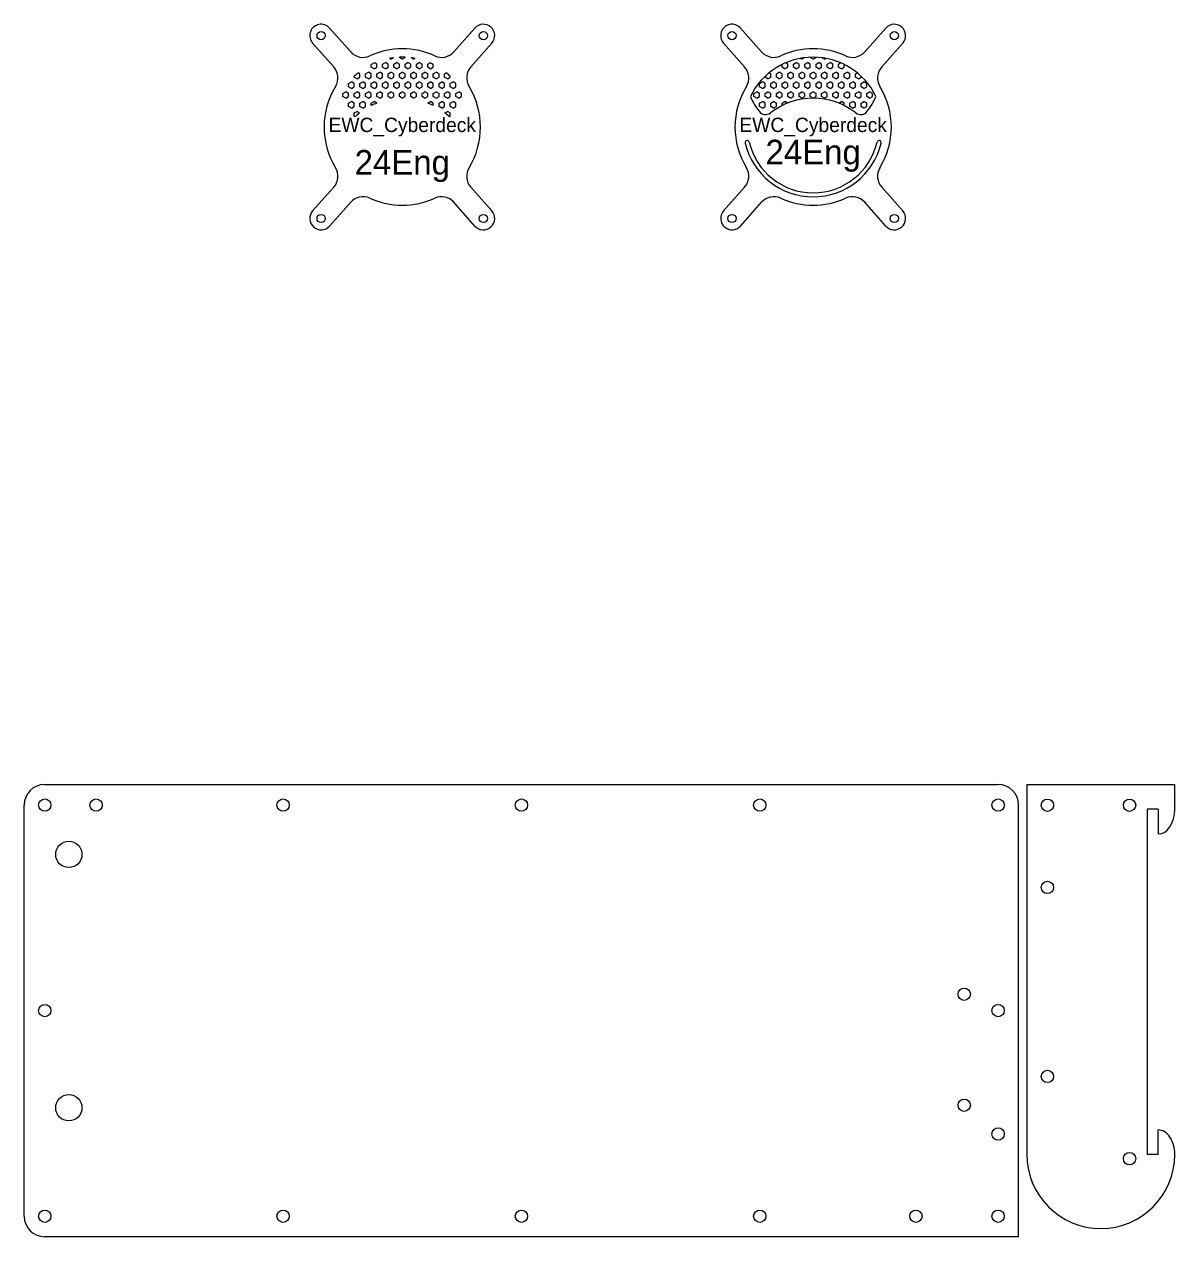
# Model space of a CAD drawing. Header units: millimetres. Extents: x -592 to 700, y -305 to 295.
# Drawn here: x -592 to -312, y 0 to 295 of the extents above; entities that cross this region are included whole.
import ezdxf

# ---------------------------------------------------------------- set-up
doc = ezdxf.new("R2010")
doc.units = ezdxf.units.MM
for name, color, linetype, lineweight, true_color in [('cut', 18, 'Continuous', 0, 0x000000), ('engrave', 3, 'Continuous', 0, 0x00ff00), ('outline', 6, 'Continuous', 0, 0xff00ff), ('text', 4, 'Continuous', 0, 0x00ffff)]:
    doc.layers.add(name, color=color, linetype=linetype, lineweight=lineweight, true_color=true_color)
doc.styles.add('textstyle259', font='SansND')
doc.styles.add('textstyle260', font='SansND')
doc.styles.add('textstyle261', font='SansND')
doc.styles.add('textstyle262', font='SansND')

# ---------------------------------------------------------------- blocks, each defined once
blk = doc.blocks.new('LHHandleBottom')
at = {"layer": 'cut'}
for centre in [(5, -5), (25, -5), (5, -25), (5, -71), (25, -91)]:
    blk.add_circle(centre, 1.5, dxfattribs=at)
at = {"layer": 'outline'}
for p, q in [((0, 0), (0, -90)), ((0, 0), (36, 0)), ((36, -6), (36, 0)), ((29.28, -6), (29.28, -90)), ((32, -6), (29.28, -6)), ((32, -6), (32, -12)), ((32, -90), (32, -84)), ((32, -90), (29.28, -90))]:
    blk.add_line(p, q, dxfattribs=at)
blk.add_arc((18, -90), 18, 180, 0, dxfattribs=at)
for centre, major_axis, start_param, end_param in [((32, -6), (0, 6), 3.141593, 4.712389), ((32, -90), (0, -6), 1.570796, 3.141593)]:
    blk.add_ellipse(centre, major_axis=major_axis, ratio=0.666667, start_param=start_param, end_param=end_param, dxfattribs=at)

msp = doc.modelspace()

# ---------------------------------------------------------------- linework, layer by layer
at = {"layer": 'cut'}
for centre, radius in [((-519.75, 292.25), 1), ((-480.25, 292.25), 1), ((-419.75, 292.25), 1), ((-380.25, 292.25), 1), ((-519.75, 247.75), 1), ((-480.25, 247.75), 1), ((-419.75, 247.75), 1), ((-380.25, 247.75), 1), ((-587, 105.04), 1.5), ((-574.5, 105.04), 1.5), ((-529, 105.04), 1.5), ((-471, 105.04), 1.5), ((-413, 105.04), 1.5), ((-355, 105.04), 1.5), ((-581.15, 93.02), 3.2), ((-363.25, 59), 1.5), ((-587, 55.02), 1.5), ((-355, 55.02), 1.5), ((-581.15, 31.38), 3.2), ((-363.25, 32), 1.5), ((-355, 25), 1.5), ((-587, 5), 1.5), ((-529, 5), 1.5), ((-471, 5), 1.5), ((-413, 5), 1.5), ((-375, 5), 1.5), ((-355, 5), 1.5)]:
    msp.add_circle(centre, radius, dxfattribs=at)
at = {"layer": 'engrave'}
for p, q in [((-502.75, 286.52), (-503.08, 286.72)), ((-502.75, 286.52), (-502.17, 286.86)), ((-500.69, 286.92), (-500.69, 286.99)), ((-500, 286.52), (-500.69, 286.92)), ((-500, 286.52), (-499.31, 286.92)), ((-499.31, 286.92), (-499.31, 286.99)), ((-497.25, 286.52), (-497.83, 286.86)), ((-497.25, 286.52), (-496.92, 286.72)), ((-402.75, 286.52), (-403.08, 286.72)), ((-402.75, 286.52), (-402.17, 286.86)), ((-400.69, 286.92), (-400.69, 286.99)), ((-400, 286.52), (-400.69, 286.92)), ((-400, 286.52), (-399.31, 286.92)), ((-399.31, 286.92), (-399.31, 286.99)), ((-397.25, 286.52), (-397.83, 286.86)), ((-397.25, 286.52), (-396.92, 286.72)), ((-508.94, 282.95), (-508.25, 283.35)), ((-507.56, 282.95), (-508.25, 283.35)), ((-507.56, 284.54), (-507.56, 285.23)), ((-506.87, 284.14), (-507.56, 284.54)), ((-506.87, 285.73), (-506.87, 285.73)), ((-506.87, 284.14), (-506.19, 284.54)), ((-506.19, 285.33), (-506.69, 285.63)), ((-506.19, 284.54), (-506.19, 285.33)), ((-506.19, 282.95), (-505.5, 283.35)), ((-504.81, 282.95), (-505.5, 283.35)), ((-504.81, 285.33), (-504.12, 285.73)), ((-504.81, 284.54), (-504.81, 285.33)), ((-504.12, 284.14), (-504.81, 284.54)), ((-503.44, 285.33), (-504.12, 285.73)), ((-504.12, 284.14), (-503.44, 284.54)), ((-503.44, 284.54), (-503.44, 285.33)), ((-503.44, 282.95), (-502.75, 283.35)), ((-502.06, 282.95), (-502.75, 283.35)), ((-502.06, 285.33), (-501.37, 285.73)), ((-502.06, 284.54), (-502.06, 285.33)), ((-501.37, 284.14), (-502.06, 284.54)), ((-500.69, 285.33), (-501.37, 285.73)), ((-501.37, 284.14), (-500.69, 284.54)), ((-500.69, 284.54), (-500.69, 285.33)), ((-500.69, 282.95), (-500, 283.35)), ((-499.31, 282.95), (-500, 283.35)), ((-499.31, 285.33), (-498.63, 285.73)), ((-499.31, 284.54), (-499.31, 285.33)), ((-498.63, 284.14), (-499.31, 284.54)), ((-497.94, 285.33), (-498.63, 285.73)), ((-498.63, 284.14), (-497.94, 284.54)), ((-497.94, 284.54), (-497.94, 285.33)), ((-497.94, 282.95), (-497.25, 283.35)), ((-496.56, 282.95), (-497.25, 283.35)), ((-496.56, 285.33), (-495.88, 285.73)), ((-496.56, 284.54), (-496.56, 285.33)), ((-495.88, 284.14), (-496.56, 284.54)), ((-495.19, 285.33), (-495.88, 285.73)), ((-495.88, 284.14), (-495.19, 284.54)), ((-495.19, 284.54), (-495.19, 285.33)), ((-495.19, 282.95), (-494.5, 283.35)), ((-493.81, 282.95), (-494.5, 283.35)), ((-493.81, 285.33), (-493.31, 285.63)), ((-493.81, 284.54), (-493.81, 285.33)), ((-493.13, 284.14), (-493.81, 284.54)), ((-493.13, 284.14), (-492.44, 284.54)), ((-492.44, 284.54), (-492.44, 285.23)), ((-492.44, 282.95), (-491.75, 283.35)), ((-491.06, 282.95), (-491.75, 283.35)), ((-408.94, 282.95), (-408.25, 283.35)), ((-407.56, 282.95), (-408.25, 283.35)), ((-407.56, 284.54), (-407.56, 285.23)), ((-406.87, 284.14), (-407.56, 284.54)), ((-406.87, 285.73), (-406.87, 285.73)), ((-406.87, 284.14), (-406.19, 284.54)), ((-406.19, 285.33), (-406.69, 285.63)), ((-406.19, 284.54), (-406.19, 285.33)), ((-406.19, 282.95), (-405.5, 283.35)), ((-404.81, 282.95), (-405.5, 283.35)), ((-404.81, 285.33), (-404.12, 285.73)), ((-404.81, 284.54), (-404.81, 285.33)), ((-404.12, 284.14), (-404.81, 284.54)), ((-403.44, 285.33), (-404.12, 285.73)), ((-404.12, 284.14), (-403.44, 284.54)), ((-403.44, 284.54), (-403.44, 285.33)), ((-403.44, 282.95), (-402.75, 283.35)), ((-402.06, 282.95), (-402.75, 283.35)), ((-402.06, 285.33), (-401.37, 285.73)), ((-402.06, 284.54), (-402.06, 285.33)), ((-401.37, 284.14), (-402.06, 284.54)), ((-400.69, 285.33), (-401.37, 285.73)), ((-401.37, 284.14), (-400.69, 284.54)), ((-400.69, 284.54), (-400.69, 285.33)), ((-400.69, 282.95), (-400, 283.35)), ((-399.31, 282.95), (-400, 283.35)), ((-399.31, 285.33), (-398.63, 285.73)), ((-399.31, 284.54), (-399.31, 285.33)), ((-398.63, 284.14), (-399.31, 284.54)), ((-397.94, 285.33), (-398.63, 285.73)), ((-398.63, 284.14), (-397.94, 284.54)), ((-397.94, 284.54), (-397.94, 285.33)), ((-397.94, 282.95), (-397.25, 283.35)), ((-396.56, 282.95), (-397.25, 283.35)), ((-396.56, 285.33), (-395.88, 285.73)), ((-396.56, 284.54), (-396.56, 285.33)), ((-395.88, 284.14), (-396.56, 284.54)), ((-395.19, 285.33), (-395.88, 285.73)), ((-395.88, 284.14), (-395.19, 284.54)), ((-395.19, 284.54), (-395.19, 285.33)), ((-395.19, 282.95), (-394.5, 283.35)), ((-393.81, 282.95), (-394.5, 283.35)), ((-393.81, 285.33), (-393.31, 285.63)), ((-393.81, 284.54), (-393.81, 285.33)), ((-393.13, 284.14), (-393.81, 284.54)), ((-393.13, 284.14), (-392.44, 284.54)), ((-392.44, 284.54), (-392.44, 285.23)), ((-392.44, 282.95), (-391.75, 283.35)), ((-391.06, 282.95), (-391.75, 283.35)), ((-513.06, 280.57), (-512.37, 280.97)), ((-513.06, 279.78), (-513.06, 280.57)), ((-511.69, 280.57), (-512.37, 280.97)), ((-511.69, 282.16), (-511.69, 282.35)), ((-511, 281.76), (-511.69, 282.16)), ((-511.69, 279.78), (-511.69, 280.57)), ((-511, 281.76), (-510.31, 282.16)), ((-510.31, 282.95), (-510.72, 283.19)), ((-510.31, 282.16), (-510.31, 282.95)), ((-510.31, 280.57), (-509.62, 280.97)), ((-510.31, 279.78), (-510.31, 280.57)), ((-508.94, 280.57), (-509.62, 280.97)), ((-508.94, 282.16), (-508.94, 282.95)), ((-508.25, 281.76), (-508.94, 282.16)), ((-508.94, 279.78), (-508.94, 280.57)), ((-508.25, 281.76), (-507.56, 282.16)), ((-507.56, 282.16), (-507.56, 282.95)), ((-507.56, 280.57), (-506.87, 280.97)), ((-507.56, 279.78), (-507.56, 280.57)), ((-506.19, 280.57), (-506.87, 280.97)), ((-506.19, 282.16), (-506.19, 282.95)), ((-505.5, 281.76), (-506.19, 282.16)), ((-506.19, 279.78), (-506.19, 280.57)), ((-505.5, 281.76), (-504.81, 282.16)), ((-504.81, 282.16), (-504.81, 282.95)), ((-504.81, 280.57), (-504.12, 280.97)), ((-504.81, 279.78), (-504.81, 280.57)), ((-503.44, 280.57), (-504.12, 280.97)), ((-503.44, 282.16), (-503.44, 282.95)), ((-502.75, 281.76), (-503.44, 282.16)), ((-503.44, 279.78), (-503.44, 280.57)), ((-502.75, 281.76), (-502.06, 282.16)), ((-502.06, 282.16), (-502.06, 282.95)), ((-502.06, 280.57), (-501.37, 280.97)), ((-502.06, 279.78), (-502.06, 280.57)), ((-500.69, 280.57), (-501.37, 280.97)), ((-500.69, 282.16), (-500.69, 282.95)), ((-500, 281.76), (-500.69, 282.16)), ((-500.69, 279.78), (-500.69, 280.57)), ((-500, 281.76), (-499.31, 282.16)), ((-499.31, 282.16), (-499.31, 282.95)), ((-499.31, 280.57), (-498.63, 280.97)), ((-499.31, 279.78), (-499.31, 280.57)), ((-497.94, 280.57), (-498.63, 280.97)), ((-497.94, 282.16), (-497.94, 282.95)), ((-497.25, 281.76), (-497.94, 282.16)), ((-497.94, 279.78), (-497.94, 280.57)), ((-497.25, 281.76), (-496.56, 282.16)), ((-496.56, 282.16), (-496.56, 282.95)), ((-496.56, 280.57), (-495.88, 280.97)), ((-496.56, 279.78), (-496.56, 280.57)), ((-495.19, 280.57), (-495.88, 280.97)), ((-495.19, 282.16), (-495.19, 282.95)), ((-494.5, 281.76), (-495.19, 282.16)), ((-495.19, 279.78), (-495.19, 280.57)), ((-494.5, 281.76), (-493.81, 282.16)), ((-493.81, 282.16), (-493.81, 282.95)), ((-493.81, 280.57), (-493.13, 280.97)), ((-493.81, 279.78), (-493.81, 280.57)), ((-492.44, 280.57), (-493.13, 280.97)), ((-492.44, 282.16), (-492.44, 282.95)), ((-491.75, 281.76), (-492.44, 282.16)), ((-492.44, 279.78), (-492.44, 280.57)), ((-491.75, 281.76), (-491.06, 282.16)), ((-491.06, 282.16), (-491.06, 282.95)), ((-491.06, 280.57), (-490.38, 280.97)), ((-491.06, 279.78), (-491.06, 280.57)), ((-489.69, 280.57), (-490.38, 280.97)), ((-489.69, 282.95), (-489.28, 283.19)), ((-489.69, 282.16), (-489.69, 282.95)), ((-489, 281.76), (-489.69, 282.16)), ((-489.69, 279.78), (-489.69, 280.57)), ((-489, 281.76), (-488.31, 282.16)), ((-488.31, 282.16), (-488.31, 282.35)), ((-488.31, 280.57), (-487.63, 280.97)), ((-488.31, 279.78), (-488.31, 280.57)), ((-486.94, 280.57), (-487.63, 280.97)), ((-486.94, 279.78), (-486.94, 280.57)), ((-413.06, 280.57), (-412.37, 280.97)), ((-413.06, 279.78), (-413.06, 280.57)), ((-411.69, 280.57), (-412.37, 280.97)), ((-411.69, 282.16), (-411.69, 282.35)), ((-411, 281.76), (-411.69, 282.16)), ((-411.69, 279.78), (-411.69, 280.57)), ((-411, 281.76), (-410.31, 282.16)), ((-410.31, 282.95), (-410.72, 283.19)), ((-410.31, 282.16), (-410.31, 282.95)), ((-410.31, 280.57), (-409.62, 280.97)), ((-410.31, 279.78), (-410.31, 280.57)), ((-408.94, 280.57), (-409.62, 280.97)), ((-408.94, 282.16), (-408.94, 282.95)), ((-408.25, 281.76), (-408.94, 282.16)), ((-408.94, 279.78), (-408.94, 280.57)), ((-408.25, 281.76), (-407.56, 282.16)), ((-407.56, 282.16), (-407.56, 282.95)), ((-407.56, 280.57), (-406.87, 280.97)), ((-407.56, 279.78), (-407.56, 280.57)), ((-406.19, 280.57), (-406.87, 280.97)), ((-406.19, 282.16), (-406.19, 282.95)), ((-405.5, 281.76), (-406.19, 282.16)), ((-406.19, 279.78), (-406.19, 280.57)), ((-405.5, 281.76), (-404.81, 282.16)), ((-404.81, 282.16), (-404.81, 282.95)), ((-404.81, 280.57), (-404.12, 280.97)), ((-404.81, 279.78), (-404.81, 280.57)), ((-403.44, 280.57), (-404.12, 280.97)), ((-403.44, 282.16), (-403.44, 282.95)), ((-402.75, 281.76), (-403.44, 282.16)), ((-403.44, 279.78), (-403.44, 280.57)), ((-402.75, 281.76), (-402.06, 282.16)), ((-402.06, 282.16), (-402.06, 282.95)), ((-402.06, 280.57), (-401.37, 280.97)), ((-402.06, 279.78), (-402.06, 280.57)), ((-400.69, 280.57), (-401.37, 280.97)), ((-400.69, 282.16), (-400.69, 282.95)), ((-400, 281.76), (-400.69, 282.16)), ((-400.69, 279.78), (-400.69, 280.57)), ((-400, 281.76), (-399.31, 282.16)), ((-399.31, 282.16), (-399.31, 282.95)), ((-399.31, 280.57), (-398.63, 280.97)), ((-399.31, 279.78), (-399.31, 280.57)), ((-397.94, 280.57), (-398.63, 280.97)), ((-397.94, 282.16), (-397.94, 282.95)), ((-397.25, 281.76), (-397.94, 282.16)), ((-397.94, 279.78), (-397.94, 280.57)), ((-397.25, 281.76), (-396.56, 282.16)), ((-396.56, 282.16), (-396.56, 282.95)), ((-396.56, 280.57), (-395.88, 280.97)), ((-396.56, 279.78), (-396.56, 280.57)), ((-395.19, 280.57), (-395.88, 280.97)), ((-395.19, 282.16), (-395.19, 282.95)), ((-394.5, 281.76), (-395.19, 282.16)), ((-395.19, 279.78), (-395.19, 280.57)), ((-394.5, 281.76), (-393.81, 282.16)), ((-393.81, 282.16), (-393.81, 282.95)), ((-393.81, 280.57), (-393.13, 280.97)), ((-393.81, 279.78), (-393.81, 280.57)), ((-392.44, 280.57), (-393.13, 280.97)), ((-392.44, 282.16), (-392.44, 282.95)), ((-391.75, 281.76), (-392.44, 282.16)), ((-392.44, 279.78), (-392.44, 280.57)), ((-391.75, 281.76), (-391.06, 282.16)), ((-391.06, 282.16), (-391.06, 282.95)), ((-391.06, 280.57), (-390.38, 280.97)), ((-391.06, 279.78), (-391.06, 280.57)), ((-389.69, 280.57), (-390.38, 280.97)), ((-389.69, 282.95), (-389.28, 283.19)), ((-389.69, 282.16), (-389.69, 282.95)), ((-389, 281.76), (-389.69, 282.16)), ((-389.69, 279.78), (-389.69, 280.57)), ((-389, 281.76), (-388.31, 282.16)), ((-388.31, 282.16), (-388.31, 282.35)), ((-388.31, 280.57), (-387.63, 280.97)), ((-388.31, 279.78), (-388.31, 280.57)), ((-386.94, 280.57), (-387.63, 280.97)), ((-386.94, 279.78), (-386.94, 280.57)), ((-514.44, 278.19), (-513.75, 278.59)), ((-514.44, 277.4), (-514.44, 278.19)), ((-513.75, 277), (-514.44, 277.4)), ((-513.06, 278.19), (-513.75, 278.59)), ((-513.75, 277), (-513.06, 277.4)), ((-512.37, 279.38), (-513.06, 279.78)), ((-513.06, 277.4), (-513.06, 278.19)), ((-512.37, 279.38), (-511.69, 279.78)), ((-511.69, 278.19), (-511, 278.59)), ((-511.69, 277.4), (-511.69, 278.19)), ((-511, 277), (-511.69, 277.4)), ((-510.31, 278.19), (-511, 278.59)), ((-511, 277), (-510.31, 277.4)), ((-509.62, 279.38), (-510.31, 279.78)), ((-510.31, 277.4), (-510.31, 278.19)), ((-509.62, 279.38), (-508.94, 279.78)), ((-508.94, 278.19), (-508.25, 278.59)), ((-508.94, 277.4), (-508.94, 278.19)), ((-508.25, 277), (-508.94, 277.4)), ((-507.56, 278.19), (-508.25, 278.59)), ((-508.25, 277), (-507.56, 277.4)), ((-506.87, 279.38), (-507.56, 279.78)), ((-507.56, 277.4), (-507.56, 278.19)), ((-506.87, 279.38), (-506.19, 279.78)), ((-506.19, 278.19), (-505.5, 278.59)), ((-506.19, 277.4), (-506.19, 278.19)), ((-505.5, 277), (-506.19, 277.4)), ((-504.81, 278.19), (-505.5, 278.59)), ((-505.5, 277), (-504.81, 277.4)), ((-504.12, 279.38), (-504.81, 279.78)), ((-504.81, 277.4), (-504.81, 278.19)), ((-504.12, 279.38), (-503.44, 279.78)), ((-503.44, 278.19), (-502.75, 278.59)), ((-503.44, 277.4), (-503.44, 278.19)), ((-502.75, 277), (-503.44, 277.4)), ((-502.06, 278.19), (-502.75, 278.59)), ((-502.75, 277), (-502.06, 277.4)), ((-501.37, 279.38), (-502.06, 279.78)), ((-502.06, 277.4), (-502.06, 278.19)), ((-501.37, 279.38), (-500.69, 279.78)), ((-500.69, 278.19), (-500, 278.59)), ((-500.69, 277.4), (-500.69, 278.19)), ((-500, 277), (-500.69, 277.4)), ((-499.31, 278.19), (-500, 278.59)), ((-500, 277), (-499.31, 277.4)), ((-498.63, 279.38), (-499.31, 279.78)), ((-499.31, 277.4), (-499.31, 278.19)), ((-498.63, 279.38), (-497.94, 279.78)), ((-497.94, 278.19), (-497.25, 278.59)), ((-497.94, 277.4), (-497.94, 278.19)), ((-497.25, 277), (-497.94, 277.4)), ((-496.56, 278.19), (-497.25, 278.59)), ((-497.25, 277), (-496.56, 277.4)), ((-495.88, 279.38), (-496.56, 279.78)), ((-496.56, 277.4), (-496.56, 278.19)), ((-495.88, 279.38), (-495.19, 279.78)), ((-495.19, 278.19), (-494.5, 278.59)), ((-495.19, 277.4), (-495.19, 278.19)), ((-494.5, 277), (-495.19, 277.4)), ((-493.81, 278.19), (-494.5, 278.59)), ((-494.5, 277), (-493.81, 277.4)), ((-493.13, 279.38), (-493.81, 279.78)), ((-493.81, 277.4), (-493.81, 278.19)), ((-493.13, 279.38), (-492.44, 279.78)), ((-492.44, 278.19), (-491.75, 278.59)), ((-492.44, 277.4), (-492.44, 278.19)), ((-491.75, 277), (-492.44, 277.4)), ((-491.06, 278.19), (-491.75, 278.59)), ((-491.75, 277), (-491.06, 277.4)), ((-490.38, 279.38), (-491.06, 279.78)), ((-491.06, 277.4), (-491.06, 278.19)), ((-490.38, 279.38), (-489.69, 279.78)), ((-489.69, 278.19), (-489, 278.59)), ((-489.69, 277.4), (-489.69, 278.19)), ((-489, 277), (-489.69, 277.4)), ((-488.31, 278.19), (-489, 278.59)), ((-489, 277), (-488.31, 277.4)), ((-487.63, 279.38), (-488.31, 279.78)), ((-488.31, 277.4), (-488.31, 278.19)), ((-487.63, 279.38), (-486.94, 279.78)), ((-486.94, 278.19), (-486.25, 278.59)), ((-486.94, 277.4), (-486.94, 278.19)), ((-486.25, 277), (-486.94, 277.4)), ((-485.56, 278.19), (-486.25, 278.59)), ((-486.25, 277), (-485.56, 277.4)), ((-485.56, 277.4), (-485.56, 278.19)), ((-414.44, 278.19), (-413.75, 278.59)), ((-414.44, 277.4), (-414.44, 278.19)), ((-413.75, 277), (-414.44, 277.4)), ((-413.06, 278.19), (-413.75, 278.59)), ((-413.75, 277), (-413.06, 277.4)), ((-412.37, 279.38), (-413.06, 279.78)), ((-413.06, 277.4), (-413.06, 278.19)), ((-412.37, 279.38), (-411.69, 279.78)), ((-411.69, 278.19), (-411, 278.59)), ((-411.69, 277.4), (-411.69, 278.19)), ((-411, 277), (-411.69, 277.4)), ((-410.31, 278.19), (-411, 278.59)), ((-411, 277), (-410.31, 277.4)), ((-409.62, 279.38), (-410.31, 279.78)), ((-410.31, 277.4), (-410.31, 278.19)), ((-409.62, 279.38), (-408.94, 279.78)), ((-408.94, 278.19), (-408.25, 278.59)), ((-408.94, 277.4), (-408.94, 278.19)), ((-408.25, 277), (-408.94, 277.4)), ((-407.56, 278.19), (-408.25, 278.59)), ((-408.25, 277), (-407.56, 277.4)), ((-406.87, 279.38), (-407.56, 279.78)), ((-407.56, 277.4), (-407.56, 278.19)), ((-406.87, 279.38), (-406.19, 279.78)), ((-406.19, 278.19), (-405.5, 278.59)), ((-406.19, 277.4), (-406.19, 278.19)), ((-405.5, 277), (-406.19, 277.4)), ((-404.81, 278.19), (-405.5, 278.59)), ((-405.5, 277), (-404.81, 277.4)), ((-404.12, 279.38), (-404.81, 279.78)), ((-404.81, 277.4), (-404.81, 278.19)), ((-404.12, 279.38), (-403.44, 279.78)), ((-403.44, 278.19), (-402.75, 278.59)), ((-403.44, 277.4), (-403.44, 278.19)), ((-402.75, 277), (-403.44, 277.4)), ((-402.06, 278.19), (-402.75, 278.59)), ((-402.75, 277), (-402.06, 277.4)), ((-401.37, 279.38), (-402.06, 279.78)), ((-402.06, 277.4), (-402.06, 278.19)), ((-401.37, 279.38), (-400.69, 279.78)), ((-400.69, 278.19), (-400, 278.59)), ((-400.69, 277.4), (-400.69, 278.19)), ((-400, 277), (-400.69, 277.4)), ((-399.31, 278.19), (-400, 278.59)), ((-400, 277), (-399.31, 277.4)), ((-398.63, 279.38), (-399.31, 279.78)), ((-399.31, 277.4), (-399.31, 278.19)), ((-398.63, 279.38), (-397.94, 279.78)), ((-397.94, 278.19), (-397.25, 278.59)), ((-397.94, 277.4), (-397.94, 278.19)), ((-397.25, 277), (-397.94, 277.4)), ((-396.56, 278.19), (-397.25, 278.59)), ((-397.25, 277), (-396.56, 277.4)), ((-395.88, 279.38), (-396.56, 279.78)), ((-396.56, 277.4), (-396.56, 278.19)), ((-395.88, 279.38), (-395.19, 279.78)), ((-395.19, 278.19), (-394.5, 278.59)), ((-395.19, 277.4), (-395.19, 278.19)), ((-394.5, 277), (-395.19, 277.4)), ((-393.81, 278.19), (-394.5, 278.59)), ((-394.5, 277), (-393.81, 277.4)), ((-393.13, 279.38), (-393.81, 279.78)), ((-393.81, 277.4), (-393.81, 278.19)), ((-393.13, 279.38), (-392.44, 279.78)), ((-392.44, 278.19), (-391.75, 278.59)), ((-392.44, 277.4), (-392.44, 278.19)), ((-391.75, 277), (-392.44, 277.4)), ((-391.06, 278.19), (-391.75, 278.59)), ((-391.75, 277), (-391.06, 277.4)), ((-390.38, 279.38), (-391.06, 279.78)), ((-391.06, 277.4), (-391.06, 278.19)), ((-390.38, 279.38), (-389.69, 279.78)), ((-389.69, 278.19), (-389, 278.59)), ((-389.69, 277.4), (-389.69, 278.19)), ((-389, 277), (-389.69, 277.4)), ((-388.31, 278.19), (-389, 278.59)), ((-389, 277), (-388.31, 277.4)), ((-387.63, 279.38), (-388.31, 279.78)), ((-388.31, 277.4), (-388.31, 278.19)), ((-387.63, 279.38), (-386.94, 279.78)), ((-386.94, 278.19), (-386.25, 278.59)), ((-386.94, 277.4), (-386.94, 278.19)), ((-386.25, 277), (-386.94, 277.4)), ((-385.56, 278.19), (-386.25, 278.59)), ((-386.25, 277), (-385.56, 277.4)), ((-385.56, 277.4), (-385.56, 278.19)), ((-513.06, 275.81), (-512.37, 276.21)), ((-513.06, 275.02), (-513.06, 275.81)), ((-512.37, 274.62), (-513.06, 275.02)), ((-511.69, 275.81), (-512.37, 276.21)), ((-512.37, 274.62), (-511.69, 275.02)), ((-511.69, 275.02), (-511.69, 275.81)), ((-510.31, 275.81), (-509.62, 276.21)), ((-510.31, 275.02), (-510.31, 275.81)), ((-509.62, 274.62), (-510.31, 275.02)), ((-508.94, 275.81), (-509.62, 276.21)), ((-509.62, 274.62), (-508.94, 275.02)), ((-508.94, 275.02), (-508.94, 275.81)), ((-507.56, 275.81), (-506.87, 276.21)), ((-507.56, 275.23), (-507.56, 275.81)), ((-506.21, 275.82), (-506.87, 276.21)), ((-506.19, 275.81), (-506.19, 275.81)), ((-493.79, 275.82), (-493.13, 276.21)), ((-492.44, 275.81), (-493.13, 276.21)), ((-492.44, 275.23), (-492.44, 275.81)), ((-491.06, 275.81), (-490.38, 276.21)), ((-491.06, 275.02), (-491.06, 275.81)), ((-490.38, 274.62), (-491.06, 275.02)), ((-489.69, 275.81), (-490.38, 276.21)), ((-490.38, 274.62), (-489.69, 275.02)), ((-489.69, 275.02), (-489.69, 275.81)), ((-488.31, 275.81), (-487.63, 276.21)), ((-488.31, 275.02), (-488.31, 275.81)), ((-487.63, 274.62), (-488.31, 275.02)), ((-486.94, 275.81), (-487.63, 276.21)), ((-487.63, 274.62), (-486.94, 275.02)), ((-486.94, 275.02), (-486.94, 275.81)), ((-413.06, 275.81), (-412.37, 276.21)), ((-413.06, 275.02), (-413.06, 275.81)), ((-412.37, 274.62), (-413.06, 275.02)), ((-411.69, 275.81), (-412.37, 276.21)), ((-412.37, 274.62), (-411.69, 275.02)), ((-411.69, 275.02), (-411.69, 275.81)), ((-410.31, 275.81), (-409.62, 276.21)), ((-410.31, 275.02), (-410.31, 275.81)), ((-409.62, 274.62), (-410.31, 275.02)), ((-408.94, 275.81), (-409.62, 276.21)), ((-409.62, 274.62), (-408.94, 275.02)), ((-408.94, 275.02), (-408.94, 275.81)), ((-407.56, 275.81), (-406.87, 276.21)), ((-407.56, 275.23), (-407.56, 275.81)), ((-406.21, 275.82), (-406.87, 276.21)), ((-406.19, 275.81), (-406.19, 275.81)), ((-393.79, 275.82), (-393.13, 276.21)), ((-392.44, 275.81), (-393.13, 276.21)), ((-392.44, 275.23), (-392.44, 275.81)), ((-391.06, 275.81), (-390.38, 276.21)), ((-391.06, 275.02), (-391.06, 275.81)), ((-390.38, 274.62), (-391.06, 275.02)), ((-389.69, 275.81), (-390.38, 276.21)), ((-390.38, 274.62), (-389.69, 275.02)), ((-389.69, 275.02), (-389.69, 275.81)), ((-388.31, 275.81), (-387.63, 276.21)), ((-388.31, 275.02), (-388.31, 275.81)), ((-387.63, 274.62), (-388.31, 275.02)), ((-386.94, 275.81), (-387.63, 276.21)), ((-387.63, 274.62), (-386.94, 275.02)), ((-386.94, 275.02), (-386.94, 275.81)), ((-511.69, 273.43), (-511, 273.82)), ((-511.69, 272.63), (-511.69, 273.43)), ((-511.5, 272.52), (-511.69, 272.63)), ((-510.38, 273.47), (-511, 273.82)), ((-489.62, 273.47), (-489, 273.82)), ((-488.31, 273.43), (-489, 273.82)), ((-488.5, 272.52), (-488.31, 272.63)), ((-488.31, 272.63), (-488.31, 273.43))]:
    msp.add_line(p, q, dxfattribs=at)
for centre, radius, start, end in [((-500, 270), 17, 97.3239, 100.4514), ((-500, 270), 17, 87.6826, 92.3174), ((-500, 270), 17, 79.5486, 82.6761), ((-400, 270), 17, 25.911, 154.089), ((-500, 270), 17, 113.1864, 116.4101), ((-500, 270), 17, 63.5899, 66.8136), ((-500, 270), 17, 129.1085, 133.4252), ((-500, 270), 17, 46.5748, 50.8915), ((-400, 284), 16.64, 203.2559, 217.6585), ((-400, 284), 16.64, 322.3415, 336.7441), ((-500, 260), 17, 111.4343, 116.4101), ((-500, 260), 17, 63.5899, 68.5657), ((-400, 260), 17, 52.4005, 127.5995), ((-500, 260), 17, 127.617, 132.5469), ((-500, 260), 17, 47.4531, 52.383), ((-411.59, 275.05), 2, 217.6585, 307.5995), ((-388.41, 275.05), 2, 232.4005, 322.3415), ((-416.06, 266.22), 0.5, 13.2405, 193.2405), ((-400, 270), 17, 193.2405, 346.7595), ((-400, 270), 16, 193.2405, 346.7595), ((-383.94, 266.22), 0.5, 346.7595, 166.7595)]:
    msp.add_arc(centre, radius, start, end, dxfattribs=at)
at = {"layer": 'outline'}
for p, q in [((-517.68, 294.08), (-512.55, 288.29)), ((-482.32, 294.08), (-487.45, 288.29)), ((-417.68, 294.08), (-412.55, 288.29)), ((-382.32, 294.08), (-387.45, 288.29)), ((-521.82, 290.42), (-516.68, 284.63)), ((-478.18, 290.42), (-483.32, 284.63)), ((-421.82, 290.42), (-416.68, 284.63)), ((-378.18, 290.42), (-383.32, 284.63)), ((-521.82, 249.58), (-516.68, 255.37)), ((-478.18, 249.58), (-483.32, 255.37)), ((-421.82, 249.58), (-416.68, 255.37)), ((-378.18, 249.58), (-383.32, 255.37)), ((-517.68, 245.92), (-512.55, 251.71)), ((-482.32, 245.92), (-487.45, 251.71)), ((-417.68, 245.92), (-412.55, 251.71)), ((-382.32, 245.92), (-387.45, 251.71)), ((-587, 110.04), (-355, 110.04)), ((-592, 5), (-592, 105.04)), ((-350, 0), (-350, 105.04)), ((-350, 0), (-587, 0))]:
    msp.add_line(p, q, dxfattribs=at)
for centre, radius, start, end in [((-519.75, 292.25), 2.76, 41.5936, 221.5936), ((-480.25, 292.25), 2.76, 318.4064, 138.4064), ((-419.75, 292.25), 2.76, 41.5936, 221.5936), ((-380.25, 292.25), 2.76, 318.4064, 138.4064), ((-509.56, 290.95), 4, 221.5936, 294.5178), ((-500, 270), 19.03, 65.4822, 114.5178), ((-490.44, 290.95), 4, 245.4822, 318.4064), ((-409.56, 290.95), 4, 221.5936, 294.5178), ((-400, 270), 19.03, 65.4822, 114.5178), ((-390.44, 290.95), 4, 245.4822, 318.4064), ((-519.67, 281.97), 4, 328.6693, 41.5936), ((-480.33, 281.97), 4, 138.4064, 211.3307), ((-419.67, 281.97), 4, 328.6693, 41.5936), ((-380.33, 281.97), 4, 138.4064, 211.3307), ((-500, 270), 19.03, 148.6693, 211.3307), ((-500, 270), 19.03, 328.6693, 31.3307), ((-400, 270), 19.03, 148.6693, 211.3307), ((-400, 270), 19.03, 328.6693, 31.3307), ((-519.67, 258.03), 4, 318.4064, 31.3307), ((-480.33, 258.03), 4, 148.6693, 221.5936), ((-419.67, 258.03), 4, 318.4064, 31.3307), ((-380.33, 258.03), 4, 148.6693, 221.5936), ((-509.56, 249.05), 4, 65.4822, 138.4064), ((-500, 270), 19.03, 245.4822, 294.5178), ((-490.44, 249.05), 4, 41.5936, 114.5178), ((-409.56, 249.05), 4, 65.4822, 138.4064), ((-400, 270), 19.03, 245.4822, 294.5178), ((-390.44, 249.05), 4, 41.5936, 114.5178), ((-519.75, 247.75), 2.76, 138.4064, 318.4064), ((-480.25, 247.75), 2.76, 221.5936, 41.5936), ((-419.75, 247.75), 2.76, 138.4064, 318.4064), ((-380.25, 247.75), 2.76, 221.5936, 41.5936), ((-587, 105.04), 5, 90, 180), ((-355, 105.04), 5, 0, 90), ((-587, 5), 5, 180, 270)]:
    msp.add_arc(centre, radius, start, end, dxfattribs=at)

# ---------------------------------------------------------------- block references
msp.add_blockref('LHHandleBottom', (-348, 110), dxfattribs=at)

# ---------------------------------------------------------------- texts
at = {"layer": 'text', "attachment_point": 5}
for s, insert, char_height, style in [('EWC_Cyberdeck', (-500, 270), 3.5, 'textstyle259'), ('EWC_Cyberdeck', (-400, 270), 3.5, 'textstyle261'), ('24Eng', (-400, 263), 6, 'textstyle262'), ('24Eng', (-500, 260.5), 6, 'textstyle260')]:
    msp.add_mtext(s, dxfattribs=dict(at, insert=insert, char_height=char_height, style=style))

doc.saveas('drawing.dxf')
